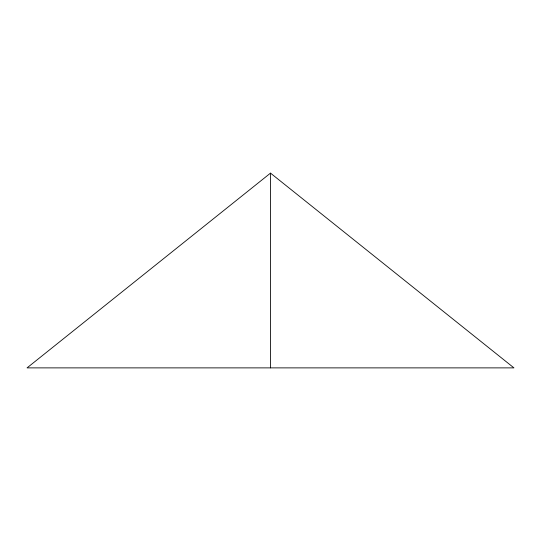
<?xml version="1.0" encoding="UTF-8"?>
<svg xmlns="http://www.w3.org/2000/svg" width="541" height="541" viewBox="0 0 541 541"><rect width="100%" height="100%" fill="white"/><g stroke="black" fill="none" stroke-linecap="round" stroke-linejoin="round"><path stroke-width="0.81" d="M270.5 173.12L27.05 367.88L513.95 367.88L270.5 173.12L270.5 367.88"/></g></svg>
